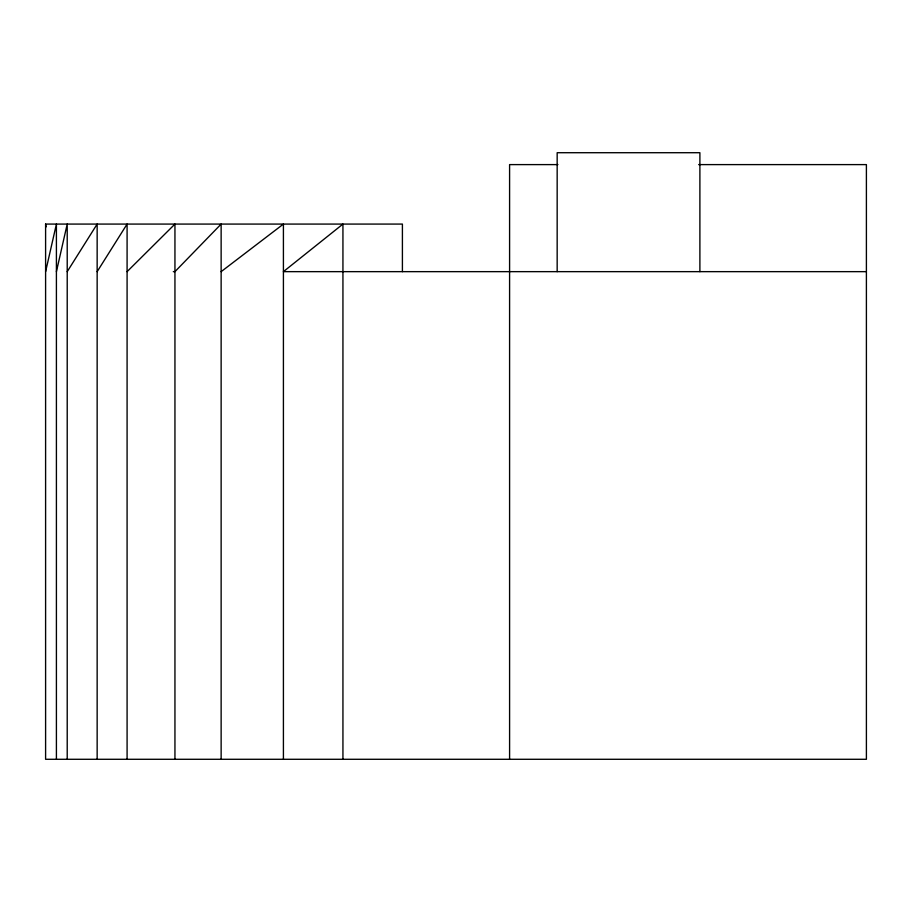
<?xml version="1.0" encoding="UTF-8"?>
<svg xmlns="http://www.w3.org/2000/svg" width="912" height="912" viewBox="0 0 912 912"><rect width="100%" height="100%" fill="white"/><g stroke="black" fill="none" stroke-linecap="round" stroke-linejoin="round"><path stroke-width="1.37" d="M45.6 271.651L56.407 224.078L56.407 759.286M56.407 271.651L67.214 224.078L67.214 759.286M67.214 271.651L97.151 224.078L97.151 759.286M97.151 271.651L127.087 224.078L127.087 759.286M127.087 271.651L174.944 224.078L174.944 759.286M221.137 271.651L283.415 224.078L283.415 759.286M557.927 164.605L509.591 164.605L509.591 759.286M698.66 164.605L866.4 164.605L866.4 759.286L45.6 759.286L45.6 224.078L402.409 224.078L402.409 271.651M173.314 271.651L174.944 271.651L221.137 224.078L221.137 759.286M866.4 271.651L283.415 271.651L342.935 224.078L342.935 759.286M45.6 224.078L46.124 226.871M699.892 271.651L699.892 152.714L557.164 152.714L557.164 271.651"/></g></svg>
